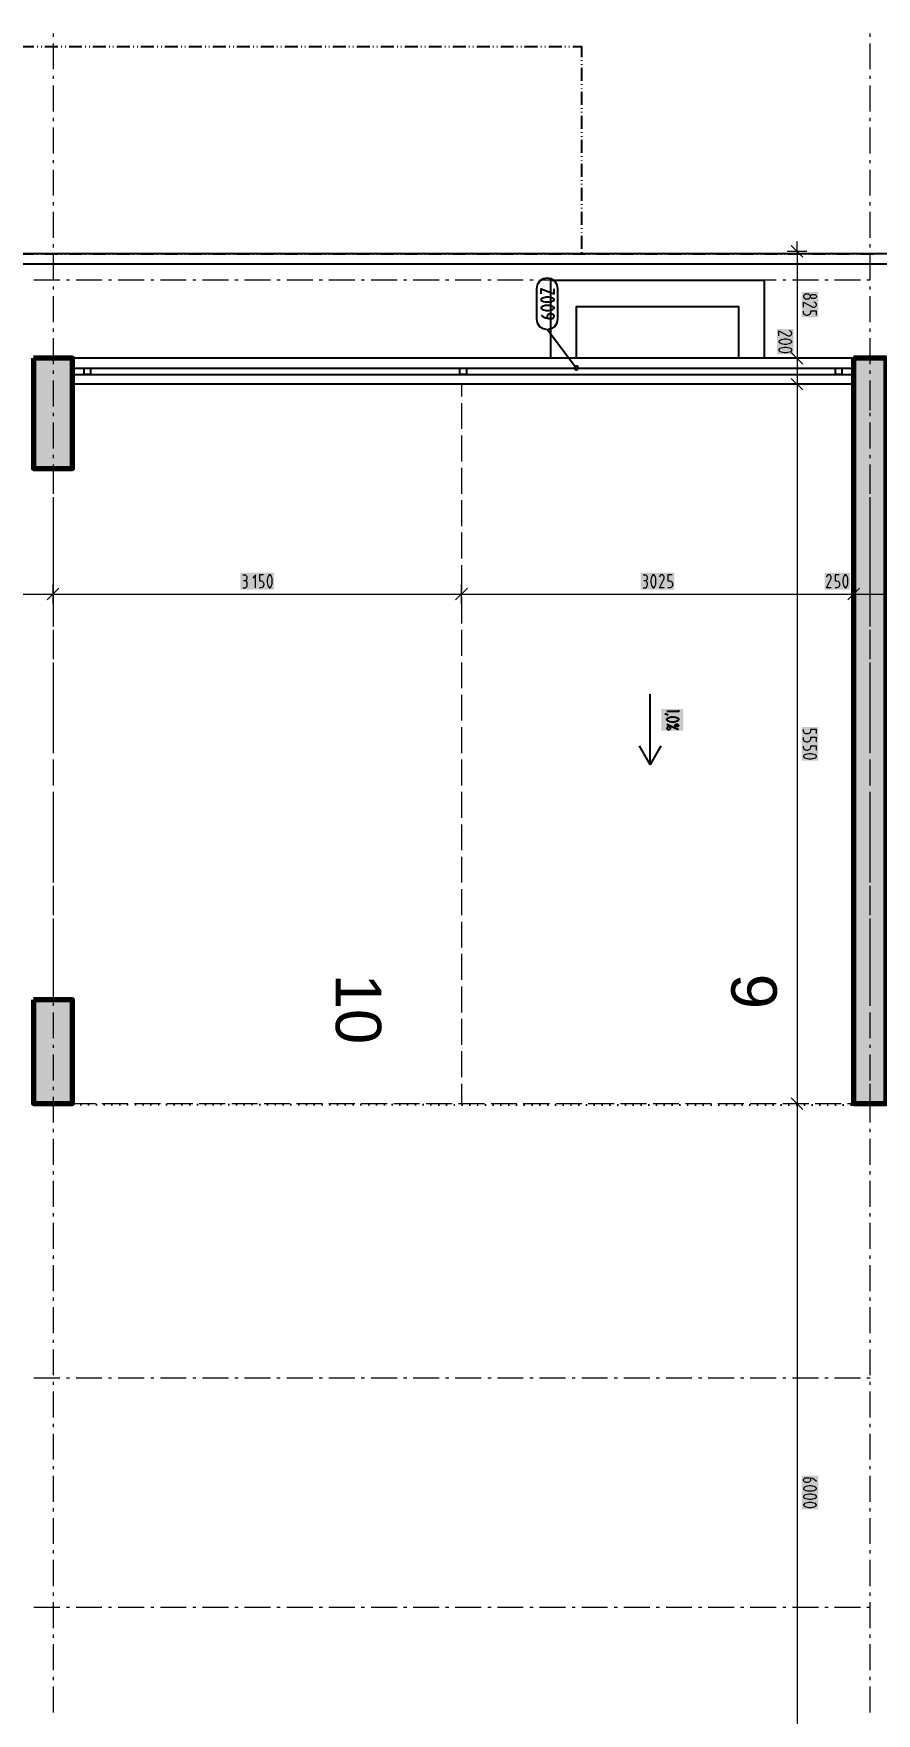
# Model space of a CAD drawing. Header units: millimetres. Extents: x 0 to 594, y 0 to 420.
# Drawn here: x 150 to 201.2, y 214.1 to 316.1 of the extents above; entities that cross this region are included whole.
import ezdxf

# ---------------------------------------------------------------- set-up
doc = ezdxf.new("R2010")
doc.units = ezdxf.units.MM
doc.header["$LTSCALE"] = 8
for name, color, linetype in [('PDF_2D-spady', 7, 'Continuous'), ('PDF_CTU', 7, 'Continuous'), ('PDF_Dokresleni nad rovinou rezu', 7, 'Continuous'), ('PDF_Dopravni znaceni', 7, 'Continuous'), ('PDF_Koty delkove', 7, 'Continuous'), ('PDF_Obecne 0.18', 7, 'Continuous'), ('PDF_Obecne 0.25', 7, 'Continuous'), ('PDF_Osy hlavni', 7, 'Continuous'), ('PDF_Popis Zamecnicke vyrobky', 7, 'Continuous'), ('PDF_Steny vnitrni', 7, 'Continuous'), ('PDF_Text', 7, 'Continuous'), ('PDF_Zamecnicke vyrobky', 7, 'Continuous')]:
    doc.layers.add(name, color=color, linetype=linetype)
doc.styles.add('PDF Arial', font='arial.ttf')

msp = doc.modelspace()

# ---------------------------------------------------------------- linework, layer by layer
at = {"layer": 'PDF_2D-spady', "lineweight": 25}
for points in [[(188.12, 272.88), (187.46, 271.75), (187.46, 276.01)], [(188.36, 274.84), (188.55, 274.76)], [(189.18, 275.04), (189.18, 274.96), (188.48, 274.96)], [(188.48, 274.19), (189.18, 273.88)], [(188.65, 273.9), (188.68, 273.92), (188.69, 273.94), (188.69, 273.97), (188.68, 273.99), (188.65, 274.02), (188.62, 274.03), (188.55, 274.03), (188.51, 274.02), (188.49, 273.99), (188.48, 273.97)], [(188.48, 273.97), (188.48, 273.94), (188.49, 273.92), (188.51, 273.9), (188.55, 273.88), (188.62, 273.88), (188.65, 273.9)], [(187.46, 271.75), (186.81, 272.88)]]:
    msp.add_lwpolyline(points, dxfattribs=at)
msp.add_lwpolyline([(189.04, 274.05), (189.01, 274.06), (188.98, 274.09), (188.97, 274.11), (188.97, 274.13), (188.98, 274.16), (189.01, 274.18), (189.04, 274.19), (189.11, 274.19), (189.15, 274.18), (189.17, 274.16), (189.18, 274.13), (189.18, 274.11), (189.17, 274.09), (189.15, 274.06), (189.11, 274.05)], close=True, dxfattribs=at)
msp.add_ellipse((188.83, 274.48), major_axis=(0.357, 0), ratio=0.464601, start_param=4.973979263133684, end_param=11.25716457031327, dxfattribs=at)
at = {"layer": 'PDF_2D-spady', "color": 7, "lineweight": 25, "true_color": 0xffffff, "transparency": 33554559}
msp.add_solid([(188.14, 275.11), (188.14, 273.81), (189.47, 275.11), (189.47, 273.81)], dxfattribs=at)
at = {"layer": 'PDF_CTU', "lineweight": 25}
for points in [[(396.91, 302.76), (99.43, 302.76)], [(396.91, 302.13), (99.43, 302.13)]]:
    msp.add_lwpolyline(points, dxfattribs=at)
at = {"layer": 'PDF_Dokresleni nad rovinou rezu', "lineweight": 25}
for points in [[(149.25, 315.36), (150.04, 315.36)], [(150.24, 315.36), (150.28, 315.36)], [(150.47, 315.36), (150.51, 315.36)], [(150.71, 315.36), (151.5, 315.36)], [(151.69, 315.36), (151.73, 315.36)], [(151.93, 315.36), (151.97, 315.36)], [(152.17, 315.36), (152.95, 315.36)], [(153.15, 315.36), (153.19, 315.36)], [(153.39, 315.36), (153.43, 315.36)], [(153.62, 315.36), (154.41, 315.36)], [(154.61, 315.36), (154.65, 315.36)], [(154.84, 315.36), (154.88, 315.36)], [(155.08, 315.36), (155.87, 315.36)], [(156.06, 315.36), (156.1, 315.36)], [(156.3, 315.36), (156.34, 315.36)], [(156.54, 315.36), (157.32, 315.36)], [(157.52, 315.36), (157.56, 315.36)], [(157.76, 315.36), (157.8, 315.36)], [(157.99, 315.36), (158.78, 315.36)], [(158.98, 315.36), (159.02, 315.36)], [(159.21, 315.36), (159.25, 315.36)], [(159.45, 315.36), (160.24, 315.36)], [(160.43, 315.36), (160.47, 315.36)], [(160.67, 315.36), (160.71, 315.36)], [(160.91, 315.36), (161.69, 315.36)], [(161.89, 315.36), (161.93, 315.36)], [(162.13, 315.36), (162.17, 315.36)], [(162.36, 315.36), (163.15, 315.36)], [(163.35, 315.36), (163.39, 315.36)], [(163.58, 315.36), (163.62, 315.36)], [(163.82, 315.36), (164.61, 315.36)], [(164.8, 315.36), (164.84, 315.36)], [(165.04, 315.36), (165.08, 315.36)], [(165.28, 315.36), (166.06, 315.36)], [(166.26, 315.36), (166.3, 315.36)], [(166.5, 315.36), (166.54, 315.36)], [(166.73, 315.36), (167.52, 315.36)], [(167.72, 315.36), (167.76, 315.36)], [(167.95, 315.36), (167.99, 315.36)], [(168.19, 315.36), (168.98, 315.36)], [(169.17, 315.36), (169.21, 315.36)], [(169.41, 315.36), (169.45, 315.36)], [(169.65, 315.36), (170.43, 315.36)], [(170.63, 315.36), (170.67, 315.36)], [(170.87, 315.36), (170.91, 315.36)], [(171.1, 315.36), (171.89, 315.36)], [(172.09, 315.36), (172.13, 315.36)], [(172.32, 315.36), (172.36, 315.36)], [(172.56, 315.36), (173.35, 315.36)], [(173.54, 315.36), (173.58, 315.36)], [(173.78, 315.36), (173.82, 315.36)], [(174.02, 315.36), (174.8, 315.36)], [(175, 315.36), (175.04, 315.36)], [(175.24, 315.36), (175.28, 315.36)], [(175.47, 315.36), (176.26, 315.36)], [(176.46, 315.36), (176.5, 315.36)], [(176.69, 315.36), (176.73, 315.36)], [(176.93, 315.36), (177.72, 315.36)], [(177.91, 315.36), (177.95, 315.36)], [(178.15, 315.36), (178.19, 315.36)], [(178.39, 315.36), (179.17, 315.36)], [(179.37, 315.36), (179.41, 315.36)], [(179.61, 315.36), (179.65, 315.36)], [(179.84, 315.36), (180.63, 315.36)], [(180.83, 315.36), (180.87, 315.36)], [(181.06, 315.36), (181.1, 315.36)], [(181.3, 315.36), (182.09, 315.36)], [(182.28, 315.36), (182.32, 315.36)], [(182.52, 315.36), (182.56, 315.36)], [(182.76, 315.36), (183.29, 315.36), (183.29, 314.72)], [(183.29, 314.53), (183.29, 314.49)], [(183.29, 314.29), (183.29, 314.25)], [(183.29, 314.06), (183.29, 313.27)], [(183.29, 313.07), (183.29, 313.03)], [(183.29, 312.83), (183.29, 312.8)], [(183.29, 312.6), (183.29, 311.81)], [(183.29, 311.61), (183.29, 311.57)], [(183.29, 311.38), (183.29, 311.34)], [(183.29, 311.14), (183.29, 310.35)], [(183.29, 310.16), (183.29, 310.12)], [(183.29, 309.92), (183.29, 309.88)], [(183.29, 309.69), (183.29, 308.9)], [(183.29, 308.7), (183.29, 308.66)], [(183.29, 308.46), (183.29, 308.43)], [(183.29, 308.23), (183.29, 307.44)], [(183.29, 307.24), (183.29, 307.2)], [(183.29, 307.01), (183.29, 306.97)], [(183.29, 306.77), (183.29, 305.98)], [(183.29, 305.79), (183.29, 305.75)], [(183.29, 305.55), (183.29, 305.51)], [(183.29, 305.32), (183.29, 304.53)], [(183.29, 304.33), (183.29, 304.29)], [(183.29, 304.09), (183.29, 304.06)], [(183.29, 303.86), (183.29, 303.07)], [(149.25, 302.76), (150.04, 302.76)], [(150.24, 302.76), (150.28, 302.76)], [(150.47, 302.76), (150.51, 302.76)], [(150.71, 302.76), (151.5, 302.76)], [(151.69, 302.76), (151.73, 302.76)], [(151.93, 302.76), (151.97, 302.76)], [(152.17, 302.76), (152.95, 302.76)], [(153.15, 302.76), (153.19, 302.76)], [(153.39, 302.76), (153.43, 302.76)], [(153.62, 302.76), (154.41, 302.76)], [(154.61, 302.76), (154.65, 302.76)], [(154.84, 302.76), (154.88, 302.76)], [(155.08, 302.76), (155.87, 302.76)], [(156.06, 302.76), (156.1, 302.76)], [(156.3, 302.76), (156.34, 302.76)], [(156.54, 302.76), (157.32, 302.76)], [(157.52, 302.76), (157.56, 302.76)], [(157.76, 302.76), (157.8, 302.76)], [(157.99, 302.76), (158.78, 302.76)], [(158.98, 302.76), (159.02, 302.76)], [(159.21, 302.76), (159.25, 302.76)], [(159.45, 302.76), (160.24, 302.76)], [(160.43, 302.76), (160.47, 302.76)], [(160.67, 302.76), (160.71, 302.76)], [(160.91, 302.76), (161.69, 302.76)], [(161.89, 302.76), (161.93, 302.76)], [(162.13, 302.76), (162.17, 302.76)], [(162.36, 302.76), (163.15, 302.76)], [(163.35, 302.76), (163.39, 302.76)], [(163.58, 302.76), (163.62, 302.76)], [(163.82, 302.76), (164.61, 302.76)], [(164.8, 302.76), (164.84, 302.76)], [(165.04, 302.76), (165.08, 302.76)], [(165.28, 302.76), (166.06, 302.76)], [(166.26, 302.76), (166.3, 302.76)], [(166.5, 302.76), (166.54, 302.76)], [(166.73, 302.76), (167.52, 302.76)], [(167.72, 302.76), (167.76, 302.76)], [(167.95, 302.76), (167.99, 302.76)], [(168.19, 302.76), (168.98, 302.76)], [(169.17, 302.76), (169.21, 302.76)], [(169.41, 302.76), (169.45, 302.76)], [(169.65, 302.76), (170.43, 302.76)], [(170.63, 302.76), (170.67, 302.76)], [(170.87, 302.76), (170.91, 302.76)], [(171.1, 302.76), (171.89, 302.76)], [(172.09, 302.76), (172.13, 302.76)], [(172.32, 302.76), (172.36, 302.76)], [(172.56, 302.76), (173.35, 302.76)], [(173.54, 302.76), (173.58, 302.76)], [(173.78, 302.76), (173.82, 302.76)], [(174.02, 302.76), (174.8, 302.76)], [(175, 302.76), (175.04, 302.76)], [(175.24, 302.76), (175.28, 302.76)], [(175.47, 302.76), (176.26, 302.76)], [(176.46, 302.76), (176.5, 302.76)], [(176.69, 302.76), (176.73, 302.76)], [(176.93, 302.76), (177.72, 302.76)], [(177.91, 302.76), (177.95, 302.76)], [(178.15, 302.76), (178.19, 302.76)], [(178.39, 302.76), (179.17, 302.76)], [(179.37, 302.76), (179.41, 302.76)], [(179.61, 302.76), (179.65, 302.76)], [(179.84, 302.76), (180.63, 302.76)], [(180.83, 302.76), (180.87, 302.76)], [(181.06, 302.76), (181.1, 302.76)], [(181.3, 302.76), (182.09, 302.76)], [(182.28, 302.76), (182.32, 302.76)], [(182.52, 302.76), (182.56, 302.76)], [(182.76, 302.76), (183.54, 302.76)], [(183.29, 302.87), (183.29, 302.83)], [(183.74, 302.76), (183.78, 302.76)], [(183.98, 302.76), (184.02, 302.76)], [(184.21, 302.76), (185, 302.76)], [(185.2, 302.76), (185.24, 302.76)], [(185.43, 302.76), (185.47, 302.76)], [(185.67, 302.76), (186.46, 302.76)], [(186.65, 302.76), (186.69, 302.76)], [(186.89, 302.76), (186.93, 302.76)], [(187.13, 302.76), (187.91, 302.76)], [(188.11, 302.76), (188.15, 302.76)], [(188.35, 302.76), (188.39, 302.76)], [(188.58, 302.76), (189.37, 302.76)], [(189.57, 302.76), (189.61, 302.76)], [(189.8, 302.76), (189.84, 302.76)], [(190.04, 302.76), (190.83, 302.76)], [(191.02, 302.76), (191.06, 302.76)], [(191.26, 302.76), (191.3, 302.76)], [(191.5, 302.76), (192.28, 302.76)], [(192.48, 302.76), (192.52, 302.76)], [(192.72, 302.76), (192.76, 302.76)], [(192.95, 302.76), (193.74, 302.76)], [(193.94, 302.76), (193.98, 302.76)], [(194.17, 302.76), (194.21, 302.76)], [(194.41, 302.76), (195.2, 302.76)], [(195.39, 302.76), (195.43, 302.76)], [(195.63, 302.76), (195.67, 302.76)], [(195.87, 302.76), (196.65, 302.76)], [(196.85, 302.76), (196.89, 302.76)], [(197.09, 302.76), (197.13, 302.76)], [(197.32, 302.76), (198.11, 302.76)], [(198.31, 302.76), (198.35, 302.76)], [(198.54, 302.76), (198.58, 302.76)], [(198.78, 302.76), (199.57, 302.76)], [(199.76, 302.76), (199.8, 302.76)], [(200, 302.76), (200.04, 302.76)], [(200.24, 302.76), (201.02, 302.76)]]:
    msp.add_lwpolyline(points, dxfattribs=at)
at = {"layer": 'PDF_Dokresleni nad rovinou rezu', "lineweight": 25, "transparency": 33554559}
for points in [[(183.29, 315.41), (183.34, 315.36), (183.24, 315.36), (183.29, 315.31)], [(183.24, 315.36), (183.29, 315.41), (183.29, 315.31), (183.34, 315.36)], [(183.29, 302.81), (183.34, 302.76), (183.24, 302.76), (183.29, 302.71)]]:
    msp.add_solid(points, dxfattribs=at)
at = {"layer": 'PDF_Dopravni znaceni', "lineweight": 18}
for points in [[(176, 294.85), (176, 294.09)], [(200.81, 294.46), (200.81, 294.09)], [(176, 293.7), (176, 292.13)], [(200.81, 293.7), (200.81, 293.27)], [(176, 291.73), (176, 290.16)], [(151.2, 289.73), (151.2, 288.19)], [(176, 289.76), (176, 288.19)], [(200.81, 289.35), (200.81, 288.19)], [(151.2, 287.8), (151.2, 286.22)], [(176, 287.8), (176, 286.22)], [(200.81, 287.8), (200.81, 286.22)], [(151.2, 285.83), (151.2, 284.25)], [(176, 285.83), (176, 284.25)], [(200.81, 285.83), (200.81, 284.25)], [(151.2, 283.86), (151.2, 282.28)], [(176, 283.86), (176, 282.28)], [(200.81, 283.86), (200.81, 282.28)], [(151.2, 281.89), (151.2, 280.32)], [(176, 281.89), (176, 280.32)], [(200.81, 281.89), (200.81, 280.32)], [(151.2, 279.92), (151.2, 278.35)], [(176, 279.92), (176, 278.35)], [(200.81, 279.92), (200.81, 278.35)], [(151.2, 277.95), (151.2, 276.38)], [(176, 277.95), (176, 276.38)], [(200.81, 277.95), (200.81, 276.38)], [(151.2, 275.98), (151.2, 274.41)], [(176, 275.98), (176, 274.41)], [(200.81, 275.98), (200.81, 274.41)], [(151.2, 274.02), (151.2, 272.44)], [(176, 274.02), (176, 272.44)], [(200.81, 274.02), (200.81, 272.44)], [(151.2, 272.05), (151.2, 270.47)], [(176, 272.05), (176, 270.47)], [(200.81, 272.05), (200.81, 270.47)], [(151.2, 270.08), (151.2, 268.5)], [(176, 270.08), (176, 268.5)], [(200.81, 270.08), (200.81, 268.5)], [(151.2, 268.11), (151.2, 266.54)], [(176, 268.11), (176, 266.54)], [(200.81, 268.11), (200.81, 266.54)], [(151.2, 266.14), (151.2, 264.57)], [(176, 266.14), (176, 264.57)], [(200.81, 266.14), (200.81, 264.57)], [(151.2, 264.17), (151.2, 262.6)], [(176, 264.17), (176, 262.6)], [(200.81, 264.17), (200.81, 262.6)], [(151.2, 262.2), (151.2, 260.63)], [(176, 262.2), (176, 260.63)], [(200.81, 262.2), (200.81, 260.63)], [(151.2, 260.24), (151.2, 258.66)], [(176, 260.24), (176, 258.66)], [(200.81, 260.24), (200.81, 258.66)], [(151.2, 258.27), (151.2, 257.45)], [(176, 258.27), (176, 256.69)], [(200.81, 258.27), (200.81, 257.24)], [(176, 256.3), (176, 254.72)], [(176, 254.33), (176, 252.76)], [(200.81, 253.32), (200.81, 252.76)], [(176, 252.36), (176, 251.15)], [(200.81, 252.36), (200.81, 251.15)], [(150.24, 251.15), (151.81, 251.15)], [(152.2, 251.15), (153.78, 251.15)], [(154.17, 251.15), (155.75, 251.15)], [(156.14, 251.15), (157.72, 251.15)], [(158.11, 251.15), (159.69, 251.15)], [(160.08, 251.15), (161.65, 251.15)], [(162.05, 251.15), (163.62, 251.15)], [(164.02, 251.15), (165.59, 251.15)], [(165.98, 251.15), (167.56, 251.15)], [(167.95, 251.15), (169.53, 251.15)], [(169.92, 251.15), (171.5, 251.15)], [(171.89, 251.15), (173.46, 251.15)], [(173.86, 251.15), (175.43, 251.15)], [(175.83, 251.15), (177.4, 251.15)], [(177.8, 251.15), (179.37, 251.15)], [(179.76, 251.15), (181.34, 251.15)], [(181.73, 251.15), (183.31, 251.15)], [(183.7, 251.15), (185.28, 251.15)], [(185.67, 251.15), (187.24, 251.15)], [(187.64, 251.15), (189.21, 251.15)], [(189.61, 251.15), (191.18, 251.15)], [(191.57, 251.15), (193.15, 251.15)], [(193.54, 251.15), (195.12, 251.15)], [(195.51, 251.15), (197.09, 251.15)], [(197.48, 251.15), (199.06, 251.15)], [(199.45, 251.15), (201.02, 251.15)]]:
    msp.add_lwpolyline(points, dxfattribs=at)
at = {"layer": 'PDF_Dopravni znaceni', "lineweight": 18, "transparency": 33554559}
for points in [[(176, 294.89), (176.04, 294.85), (175.97, 294.85), (176, 294.81)], [(200.81, 294.49), (200.84, 294.46), (200.77, 294.46), (200.81, 294.42)], [(200.81, 293.3), (200.84, 293.27), (200.77, 293.27), (200.81, 293.23)], [(151.2, 289.77), (151.24, 289.73), (151.17, 289.73), (151.2, 289.7)], [(200.81, 289.38), (200.84, 289.35), (200.77, 289.35), (200.81, 289.31)], [(151.2, 257.48), (151.24, 257.45), (151.17, 257.45), (151.2, 257.41)], [(200.81, 257.28), (200.84, 257.24), (200.77, 257.24), (200.81, 257.21)], [(200.81, 253.36), (200.84, 253.32), (200.77, 253.32), (200.81, 253.29)], [(176, 251.19), (176.04, 251.15), (175.97, 251.15), (176, 251.11)], [(200.81, 251.19), (200.84, 251.15), (200.77, 251.15), (200.81, 251.11)]]:
    msp.add_solid(points, dxfattribs=at)
at = {"layer": 'PDF_Koty delkove', "lineweight": 18}
for points in [[(196.03, 303.28), (196.74, 302.57)], [(196.38, 302.92), (196.38, 303.51)], [(195.79, 302.92), (196.38, 302.92), (196.97, 302.92)], [(196.38, 302.92), (196.38, 300.93), (196.38, 300.19), (196.38, 296.43), (196.38, 294.85), (196.38, 251.15), (196.38, 203.91), (196.38, 160.6), (196.38, 159.02), (196.38, 152.13)], [(197.2, 300.22), (197.21, 300.24), (197.25, 300.27), (197.3, 300.29), (197.35, 300.3), (197.41, 300.3)], [(197.41, 300.3), (197.46, 300.29), (197.51, 300.27), (197.55, 300.23), (197.56, 300.2), (197.56, 300.16), (197.55, 300.12), (197.51, 300.08), (197.46, 300.06), (197.41, 300.05), (197.35, 300.05), (197.3, 300.06), (197.25, 300.08), (197.21, 300.11), (197.2, 300.13)], [(196.77, 299.53), (196.77, 299.82), (197.3, 299.55), (197.35, 299.53), (197.43, 299.53), (197.48, 299.55), (197.52, 299.58), (197.55, 299.61), (197.56, 299.65), (197.56, 299.69), (197.55, 299.74), (197.52, 299.77), (197.48, 299.8), (197.41, 299.82)], [(197.56, 299.04), (197.56, 299.29), (197.2, 299.29), (197.2, 299.19), (197.17, 299.12), (197.13, 299.07), (197.06, 299.03), (197.01, 299.02), (196.96, 299.02), (196.91, 299.03), (196.85, 299.05), (196.81, 299.09), (196.79, 299.13), (196.77, 299.19), (196.77, 299.29)], [(195.28, 297.79), (195.28, 298.08), (195.8, 297.81), (195.86, 297.79), (195.94, 297.79), (195.99, 297.81), (196.03, 297.84), (196.05, 297.87), (196.07, 297.91), (196.07, 297.95)], [(196.07, 297.95), (196.05, 298), (196.03, 298.03), (195.99, 298.06), (195.91, 298.08)], [(195.59, 296.78), (195.75, 296.78), (195.83, 296.79), (195.92, 296.81), (196, 296.84), (196.05, 296.88), (196.07, 296.91), (196.07, 296.95), (196.05, 296.97), (196, 297.01), (195.92, 297.04), (195.83, 297.06), (195.75, 297.07), (195.59, 297.07), (195.52, 297.06), (195.42, 297.04), (195.34, 297.01), (195.29, 296.97), (195.28, 296.95), (195.28, 296.91), (195.29, 296.88), (195.34, 296.84), (195.42, 296.81)], [(195.42, 296.81), (195.52, 296.79), (195.59, 296.78)], [(195.79, 296.43), (196.38, 296.43), (196.97, 296.43)], [(196.03, 296.78), (196.74, 296.07)], [(196.03, 295.2), (196.74, 294.5)], [(195.79, 294.85), (196.38, 294.85), (196.97, 294.85)], [(151.2, 281.5), (151.2, 282.09), (151.2, 282.68)], [(162.72, 283.27), (162.85, 283.27), (162.89, 283.26), (162.93, 283.23), (162.95, 283.19), (162.97, 283.12), (162.97, 283.06), (162.95, 282.98), (162.91, 282.93), (162.85, 282.91), (162.76, 282.91)], [(162.72, 282.48), (162.87, 282.48), (162.92, 282.51), (162.96, 282.55), (162.98, 282.62), (162.99, 282.67), (162.99, 282.72), (162.98, 282.79), (162.96, 282.84), (162.92, 282.88), (162.85, 282.91)], [(163.5, 282.48), (163.5, 283.27), (163.33, 283.06)], [(163.98, 283.27), (163.73, 283.27), (163.73, 282.91), (163.83, 282.91), (163.91, 282.88), (163.95, 282.84), (163.99, 282.77), (164, 282.72), (164, 282.67), (163.99, 282.62), (163.97, 282.56), (163.94, 282.52), (163.9, 282.5), (163.83, 282.48), (163.73, 282.48)], [(176, 281.5), (176, 282.09), (176, 282.68)], [(187.03, 283.27), (187.16, 283.27), (187.2, 283.26), (187.24, 283.23), (187.26, 283.19), (187.28, 283.12), (187.28, 283.06), (187.26, 282.98), (187.22, 282.93), (187.16, 282.91), (187.07, 282.91)], [(187.03, 282.48), (187.18, 282.48), (187.23, 282.51), (187.27, 282.55), (187.29, 282.62), (187.31, 282.67), (187.31, 282.72), (187.29, 282.79), (187.27, 282.84), (187.23, 282.88), (187.16, 282.91)], [(187.78, 283.13), (187.75, 283.21), (187.7, 283.26), (187.68, 283.27), (187.64, 283.27), (187.62, 283.26), (187.58, 283.21), (187.55, 283.13), (187.53, 283.04), (187.51, 282.96), (187.51, 282.8), (187.53, 282.72), (187.55, 282.63), (187.58, 282.55), (187.62, 282.5), (187.64, 282.48), (187.68, 282.48), (187.7, 282.5), (187.75, 282.55), (187.78, 282.63), (187.8, 282.72), (187.81, 282.8)], [(187.81, 282.8), (187.81, 282.96), (187.8, 283.04), (187.78, 283.13)], [(188.31, 282.48), (188.02, 282.48), (188.29, 283.01), (188.31, 283.06), (188.31, 283.14), (188.29, 283.19), (188.26, 283.23), (188.23, 283.26), (188.19, 283.27), (188.15, 283.27), (188.1, 283.26), (188.07, 283.23), (188.04, 283.19), (188.02, 283.12)], [(188.8, 283.27), (188.54, 283.27), (188.54, 282.91), (188.65, 282.91), (188.72, 282.88), (188.76, 282.84), (188.81, 282.77), (188.82, 282.72), (188.82, 282.67), (188.81, 282.62), (188.79, 282.56), (188.75, 282.52), (188.71, 282.5), (188.65, 282.48), (188.54, 282.48)], [(198.44, 283.01), (198.46, 283.06), (198.46, 283.14), (198.44, 283.19), (198.41, 283.23), (198.38, 283.26), (198.34, 283.27), (198.29, 283.27), (198.25, 283.26), (198.22, 283.23), (198.19, 283.19), (198.17, 283.12)], [(198.46, 282.48), (198.17, 282.48), (198.44, 283.01)], [(198.94, 283.27), (198.69, 283.27), (198.69, 282.91), (198.8, 282.91), (198.87, 282.88), (198.91, 282.84), (198.95, 282.77), (198.97, 282.72), (198.97, 282.67), (198.95, 282.62), (198.93, 282.56), (198.9, 282.52), (198.86, 282.5), (198.8, 282.48), (198.69, 282.48)], [(199.82, 281.5), (199.82, 282.09), (199.82, 282.68)], [(97.78, 282.09), (98.92, 282.09), (100.69, 282.09), (110.96, 282.09), (112.15, 282.09), (112.66, 282.09), (122.66, 282.09), (151.2, 282.09), (176, 282.09), (199.82, 282.09), (201.79, 282.09), (225.61, 282.09), (250.41, 282.09), (275.22, 282.09)], [(150.85, 281.74), (151.56, 282.45)], [(175.65, 281.74), (176.36, 282.45)], [(199.47, 281.74), (200.18, 282.45)], [(197.56, 273.63), (197.56, 273.88), (197.2, 273.88), (197.2, 273.78), (197.17, 273.7), (197.13, 273.66), (197.06, 273.62), (197.01, 273.61), (196.96, 273.61), (196.91, 273.62), (196.85, 273.64), (196.81, 273.67), (196.79, 273.71), (196.77, 273.78), (196.77, 273.88)], [(197.56, 273.13), (197.56, 273.38), (197.2, 273.38), (197.2, 273.27), (197.17, 273.2), (197.13, 273.16), (197.06, 273.12), (197.01, 273.1), (196.96, 273.1), (196.91, 273.12), (196.85, 273.14), (196.81, 273.17), (196.79, 273.21), (196.77, 273.27), (196.77, 273.38)], [(197.56, 272.62), (197.56, 272.87), (197.2, 272.87), (197.2, 272.77), (197.17, 272.7), (197.13, 272.65), (197.06, 272.61), (197.01, 272.6), (196.96, 272.6), (196.91, 272.61), (196.85, 272.63), (196.81, 272.66), (196.79, 272.71), (196.77, 272.77), (196.77, 272.87)], [(197.56, 272.22), (197.56, 272.26), (197.55, 272.29), (197.5, 272.33), (197.42, 272.36), (197.33, 272.38), (197.25, 272.39), (197.09, 272.39), (197.01, 272.38), (196.92, 272.36), (196.84, 272.33), (196.79, 272.29), (196.77, 272.26), (196.77, 272.22), (196.79, 272.2), (196.84, 272.16), (196.92, 272.13), (197.01, 272.11), (197.09, 272.1)], [(197.09, 272.1), (197.25, 272.1), (197.33, 272.11), (197.42, 272.13), (197.5, 272.16), (197.55, 272.2), (197.56, 272.22)], [(195.79, 251.15), (196.38, 251.15), (196.97, 251.15)], [(196.03, 251.5), (196.74, 250.8)], [(197.2, 228.41), (197.2, 228.26), (197.18, 228.22), (197.16, 228.19), (197.13, 228.17), (197.09, 228.15), (197.04, 228.14), (196.93, 228.14), (196.88, 228.15), (196.84, 228.17), (196.81, 228.19), (196.79, 228.22), (196.77, 228.26), (196.77, 228.3), (196.79, 228.35), (196.81, 228.38), (196.84, 228.4), (196.88, 228.42), (196.93, 228.43), (197.12, 228.43), (197.3, 228.39), (197.43, 228.33), (197.56, 228.22)], [(197.42, 227.89), (197.33, 227.92), (197.25, 227.93), (197.09, 227.93), (197.01, 227.92), (196.92, 227.89), (196.84, 227.86), (196.79, 227.82), (196.77, 227.8), (196.77, 227.76), (196.79, 227.74), (196.84, 227.7), (196.92, 227.66), (197.01, 227.64), (197.09, 227.63)], [(197.09, 227.63), (197.25, 227.63), (197.33, 227.64), (197.42, 227.66), (197.5, 227.7), (197.55, 227.74), (197.56, 227.76), (197.56, 227.8), (197.55, 227.82), (197.5, 227.86), (197.42, 227.89)], [(197.09, 226.62), (197.25, 226.62), (197.33, 226.64), (197.42, 226.66), (197.5, 226.69), (197.55, 226.73), (197.56, 226.75), (197.56, 226.79), (197.55, 226.81), (197.5, 226.86), (197.42, 226.89), (197.33, 226.91), (197.25, 226.92), (197.09, 226.92), (197.01, 226.91), (196.92, 226.89), (196.84, 226.86), (196.79, 226.81), (196.77, 226.79), (196.77, 226.75), (196.79, 226.73), (196.84, 226.69), (196.92, 226.66), (197.01, 226.64), (197.09, 226.62)]]:
    msp.add_lwpolyline(points, dxfattribs=at)
for points in [[(196.96, 300.03), (197.01, 300.03), (197.08, 300.04), (197.14, 300.07), (197.18, 300.11), (197.2, 300.13), (197.2, 300.22), (197.18, 300.24), (197.14, 300.28), (197.08, 300.31), (197.01, 300.32), (196.96, 300.32), (196.89, 300.31), (196.83, 300.28), (196.79, 300.24), (196.77, 300.2), (196.77, 300.16), (196.79, 300.11), (196.83, 300.07), (196.89, 300.04)], [(195.59, 297.28), (195.75, 297.28), (195.83, 297.29), (195.92, 297.31), (196, 297.35), (196.05, 297.39), (196.07, 297.41), (196.07, 297.45), (196.05, 297.47), (196, 297.51), (195.92, 297.55), (195.83, 297.57), (195.75, 297.58), (195.59, 297.58), (195.52, 297.57), (195.42, 297.55), (195.34, 297.51), (195.29, 297.47), (195.28, 297.45), (195.28, 297.41), (195.29, 297.39), (195.34, 297.35), (195.42, 297.31), (195.52, 297.29)], [(164.51, 282.8), (164.51, 282.96), (164.5, 283.04), (164.47, 283.13), (164.44, 283.21), (164.4, 283.26), (164.38, 283.27), (164.34, 283.27), (164.32, 283.26), (164.28, 283.21), (164.24, 283.13), (164.22, 283.04), (164.21, 282.96), (164.21, 282.8), (164.22, 282.72), (164.24, 282.63), (164.28, 282.55), (164.32, 282.5), (164.34, 282.48), (164.38, 282.48), (164.4, 282.5), (164.44, 282.55), (164.47, 282.63), (164.5, 282.72)], [(199.47, 282.8), (199.47, 282.96), (199.46, 283.04), (199.44, 283.13), (199.41, 283.21), (199.36, 283.26), (199.34, 283.27), (199.3, 283.27), (199.28, 283.26), (199.24, 283.21), (199.21, 283.13), (199.19, 283.04), (199.17, 282.96), (199.17, 282.8), (199.19, 282.72), (199.21, 282.63), (199.24, 282.55), (199.28, 282.5), (199.3, 282.48), (199.34, 282.48), (199.36, 282.5), (199.41, 282.55), (199.44, 282.63), (199.46, 282.72)], [(197.09, 227.13), (197.25, 227.13), (197.33, 227.14), (197.42, 227.16), (197.5, 227.19), (197.55, 227.23), (197.56, 227.25), (197.56, 227.3), (197.55, 227.32), (197.5, 227.36), (197.42, 227.39), (197.33, 227.41), (197.25, 227.42), (197.09, 227.42), (197.01, 227.41), (196.92, 227.39), (196.84, 227.36), (196.79, 227.32), (196.77, 227.3), (196.77, 227.25), (196.79, 227.23), (196.84, 227.19), (196.92, 227.16), (197.01, 227.14)]]:
    msp.add_lwpolyline(points, close=True, dxfattribs=at)
at = {"layer": 'PDF_Koty delkove', "color": 7, "lineweight": 18, "true_color": 0xffffff, "transparency": 33554559}
for points in [[(196.66, 300.44), (196.66, 298.9), (197.68, 300.44), (197.68, 298.9)], [(195.16, 298.2), (195.16, 296.66), (196.18, 298.2), (196.18, 296.66)], [(162.58, 282.37), (164.62, 282.37), (162.58, 283.39), (164.62, 283.39)], [(186.89, 282.37), (188.93, 282.37), (186.89, 283.39), (188.93, 283.39)], [(198.05, 282.37), (199.59, 282.37), (198.05, 283.39), (199.59, 283.39)], [(196.66, 274.02), (196.66, 271.98), (197.68, 274.02), (197.68, 271.98)], [(196.66, 228.55), (196.66, 226.51), (197.68, 228.55), (197.68, 226.51)]]:
    msp.add_solid(points, dxfattribs=at)
at = {"layer": 'PDF_Obecne 0.18', "lineweight": 25}
for points in [[(150.02, 251.1), (150.1, 251.1)], [(150.49, 251.09), (150.57, 251.09)], [(150.96, 251.09), (151.04, 251.09)], [(151.43, 251.09), (151.51, 251.09)], [(151.91, 251.09), (151.99, 251.09)], [(152.38, 251.09), (152.46, 251.09)], [(152.85, 251.09), (152.93, 251.09)], [(153.32, 251.09), (153.4, 251.09)], [(153.8, 251.09), (153.88, 251.09)], [(154.27, 251.09), (154.35, 251.09)], [(154.74, 251.09), (154.82, 251.09)], [(155.21, 251.09), (155.29, 251.09)], [(155.69, 251.09), (155.76, 251.09)], [(156.16, 251.09), (156.24, 251.09)], [(156.63, 251.09), (156.71, 251.09)], [(157.1, 251.09), (157.18, 251.09)], [(157.58, 251.09), (157.65, 251.09)], [(158.05, 251.09), (158.13, 251.09)], [(158.52, 251.09), (158.6, 251.09)], [(158.99, 251.09), (159.07, 251.09)], [(159.47, 251.09), (159.54, 251.09)], [(159.94, 251.09), (160.02, 251.09)], [(160.41, 251.09), (160.49, 251.09)], [(160.88, 251.09), (160.96, 251.09)], [(161.36, 251.09), (161.43, 251.09)], [(161.83, 251.09), (161.91, 251.09)], [(162.3, 251.09), (162.38, 251.09)], [(162.77, 251.09), (162.85, 251.09)], [(163.25, 251.09), (163.32, 251.09)], [(163.72, 251.09), (163.8, 251.09)], [(164.19, 251.09), (164.27, 251.09)], [(164.66, 251.09), (164.74, 251.09)], [(165.13, 251.09), (165.21, 251.09)], [(165.61, 251.09), (165.69, 251.09)], [(166.08, 251.09), (166.16, 251.09)], [(166.55, 251.09), (166.63, 251.09)], [(167.02, 251.09), (167.1, 251.09)], [(167.5, 251.09), (167.58, 251.09)], [(167.97, 251.09), (168.05, 251.09)], [(168.44, 251.09), (168.52, 251.09)], [(168.91, 251.09), (168.99, 251.09)], [(169.39, 251.09), (169.47, 251.09)], [(169.86, 251.09), (169.94, 251.09)], [(170.33, 251.09), (170.41, 251.09)], [(170.8, 251.09), (170.88, 251.09)], [(171.28, 251.09), (171.36, 251.09)], [(171.75, 251.09), (171.83, 251.09)], [(172.22, 251.09), (172.3, 251.09)], [(172.69, 251.09), (172.77, 251.09)], [(173.17, 251.09), (173.25, 251.09)], [(173.64, 251.09), (173.72, 251.09)], [(174.11, 251.09), (174.19, 251.09)], [(174.58, 251.08), (174.66, 251.08)], [(175.06, 251.08), (175.13, 251.08)], [(175.53, 251.08), (175.61, 251.08)], [(176, 251.08), (176.08, 251.08)], [(176.47, 251.08), (176.55, 251.08)], [(176.95, 251.08), (177.02, 251.08)], [(177.42, 251.08), (177.5, 251.08)], [(177.89, 251.08), (177.97, 251.08)], [(178.36, 251.08), (178.44, 251.08)], [(178.84, 251.08), (178.91, 251.08)], [(179.31, 251.08), (179.39, 251.08)], [(179.78, 251.08), (179.86, 251.08)], [(180.25, 251.08), (180.33, 251.08)], [(180.73, 251.08), (180.8, 251.08)], [(181.2, 251.08), (181.28, 251.08)], [(181.67, 251.08), (181.75, 251.08)], [(182.14, 251.08), (182.22, 251.08)], [(182.62, 251.08), (182.69, 251.08)], [(183.09, 251.08), (183.17, 251.08)], [(183.56, 251.08), (183.64, 251.08)], [(184.03, 251.08), (184.11, 251.08)], [(184.51, 251.08), (184.58, 251.08)], [(184.98, 251.08), (185.06, 251.08)], [(185.45, 251.08), (185.53, 251.08)], [(185.92, 251.08), (186, 251.08)], [(186.39, 251.08), (186.47, 251.08)], [(186.87, 251.08), (186.95, 251.08)], [(187.34, 251.08), (187.42, 251.08)], [(187.81, 251.08), (187.89, 251.08)], [(188.28, 251.08), (188.36, 251.08)], [(188.76, 251.08), (188.84, 251.08)], [(189.23, 251.08), (189.31, 251.08)], [(189.7, 251.08), (189.78, 251.08)], [(190.17, 251.08), (190.25, 251.08)], [(190.65, 251.08), (190.73, 251.08)], [(191.12, 251.08), (191.2, 251.08)], [(191.59, 251.08), (191.67, 251.08)], [(192.06, 251.08), (192.14, 251.08)], [(192.54, 251.08), (192.62, 251.08)], [(193.01, 251.08), (193.09, 251.08)], [(193.48, 251.08), (193.56, 251.08)], [(193.95, 251.08), (194.03, 251.08)], [(194.43, 251.08), (194.51, 251.08)], [(194.9, 251.08), (194.98, 251.08)], [(195.37, 251.08), (195.45, 251.08)], [(195.84, 251.08), (195.92, 251.08)], [(196.32, 251.08), (196.39, 251.08)], [(196.79, 251.08), (196.87, 251.08)], [(197.26, 251.08), (197.34, 251.08)], [(197.73, 251.08), (197.81, 251.08)], [(198.21, 251.07), (198.28, 251.07)], [(198.68, 251.07), (198.76, 251.07)], [(199.15, 251.07), (199.23, 251.07)], [(199.62, 251.07), (199.7, 251.07)], [(200.1, 251.07), (200.17, 251.07)], [(200.57, 251.07), (200.65, 251.07)], [(201.04, 251.07), (201.12, 251.07)]]:
    msp.add_lwpolyline(points, dxfattribs=at)
at = {"layer": 'PDF_Obecne 0.25', "lineweight": 25}
for points in [[(194.41, 296.43), (194.41, 301.15), (181.42, 301.15), (181.42, 296.43)], [(182.99, 296.43), (182.99, 299.57), (192.83, 299.57), (192.83, 296.43)], [(199.82, 296.43), (152.38, 296.43)], [(199.82, 294.85), (152.38, 294.85)]]:
    msp.add_lwpolyline(points, dxfattribs=at)
at = {"layer": 'PDF_Osy hlavni', "lineweight": 18}
for points in [[(151.2, 316.14), (151.2, 315.94)], [(151.2, 315.55), (151.2, 313.98)], [(200.81, 316.14), (200.81, 315.94)], [(200.81, 315.55), (200.81, 313.98)], [(151.2, 313.58), (151.2, 313.39)], [(200.81, 313.58), (200.81, 313.39)], [(151.2, 312.99), (151.2, 311.42)], [(200.81, 312.99), (200.81, 311.42)], [(151.2, 311.02), (151.2, 310.83)], [(151.2, 310.43), (151.2, 308.86)], [(200.81, 311.02), (200.81, 310.83)], [(200.81, 310.43), (200.81, 308.86)], [(151.2, 308.46), (151.2, 308.27)], [(200.81, 308.46), (200.81, 308.27)], [(151.2, 307.87), (151.2, 306.3)], [(200.81, 307.87), (200.81, 306.3)], [(151.2, 305.91), (151.2, 305.71)], [(151.2, 305.32), (151.2, 303.74)], [(200.81, 305.91), (200.81, 305.71)], [(200.81, 305.32), (200.81, 303.74)], [(151.2, 303.35), (151.2, 303.15)], [(200.81, 303.35), (200.81, 303.15)], [(151.2, 302.76), (151.2, 301.18)], [(200.81, 302.76), (200.81, 301.18)], [(150.04, 301.19), (151.61, 301.19)], [(152.01, 301.19), (152.2, 301.19)], [(152.6, 301.19), (154.17, 301.19)], [(154.57, 301.19), (154.76, 301.19)], [(155.16, 301.19), (156.73, 301.19)], [(157.13, 301.19), (157.32, 301.19)], [(157.72, 301.19), (159.29, 301.19)], [(159.69, 301.19), (159.88, 301.19)], [(160.28, 301.19), (161.85, 301.19)], [(162.24, 301.19), (162.44, 301.19)], [(162.83, 301.19), (164.41, 301.19)], [(164.8, 301.19), (165, 301.19)], [(165.39, 301.19), (166.97, 301.19)], [(167.36, 301.19), (167.56, 301.19)], [(167.95, 301.19), (169.53, 301.19)], [(169.92, 301.19), (170.12, 301.19)], [(170.51, 301.19), (172.09, 301.19)], [(172.48, 301.19), (172.68, 301.19)], [(173.07, 301.19), (174.65, 301.19)], [(175.04, 301.19), (175.24, 301.19)], [(175.63, 301.19), (177.2, 301.19)], [(177.6, 301.19), (177.8, 301.19)], [(178.19, 301.19), (179.76, 301.19)], [(180.16, 301.19), (180.35, 301.19)], [(180.75, 301.19), (182.32, 301.19)], [(182.72, 301.19), (182.91, 301.19)], [(183.31, 301.19), (184.88, 301.19)], [(185.28, 301.19), (185.47, 301.19)], [(185.87, 301.19), (187.44, 301.19)], [(187.83, 301.19), (188.03, 301.19)], [(188.43, 301.19), (190, 301.19)], [(190.39, 301.19), (190.59, 301.19)], [(190.98, 301.19), (192.56, 301.19)], [(192.95, 301.19), (193.15, 301.19)], [(193.54, 301.19), (195.12, 301.19)], [(195.51, 301.19), (195.71, 301.19)], [(196.1, 301.19), (197.68, 301.19)], [(198.07, 301.19), (198.27, 301.19)], [(198.66, 301.19), (200.24, 301.19)], [(200.63, 301.19), (200.83, 301.19)], [(151.2, 300.79), (151.2, 300.59)], [(151.2, 300.2), (151.2, 298.62)], [(200.81, 300.79), (200.81, 300.59)], [(200.81, 300.2), (200.81, 298.62)], [(151.2, 298.23), (151.2, 298.03)], [(200.81, 298.23), (200.81, 298.03)], [(151.2, 297.64), (151.2, 296.06)], [(200.81, 297.64), (200.81, 296.06)], [(151.2, 295.67), (151.2, 295.47)], [(151.2, 295.08), (151.2, 293.5)], [(200.81, 295.67), (200.81, 295.47)], [(200.81, 295.08), (200.81, 293.5)], [(151.2, 293.11), (151.2, 292.91)], [(200.81, 293.11), (200.81, 292.91)], [(151.2, 292.52), (151.2, 290.94)], [(200.81, 292.52), (200.81, 290.94)], [(151.2, 290.55), (151.2, 290.35)], [(151.2, 289.96), (151.2, 288.39)], [(200.81, 290.55), (200.81, 290.35)], [(200.81, 289.96), (200.81, 288.39)], [(151.2, 287.99), (151.2, 287.8)], [(200.81, 287.99), (200.81, 287.8)], [(151.2, 287.4), (151.2, 285.83)], [(200.81, 287.4), (200.81, 285.83)], [(151.2, 285.43), (151.2, 285.24)], [(151.2, 284.84), (151.2, 283.27)], [(200.81, 285.43), (200.81, 285.24)], [(200.81, 284.84), (200.81, 283.27)], [(151.2, 282.87), (151.2, 282.68)], [(200.81, 282.87), (200.81, 282.68)], [(151.2, 282.28), (151.2, 280.71)], [(200.81, 282.28), (200.81, 280.71)], [(151.2, 280.32), (151.2, 280.12)], [(151.2, 279.72), (151.2, 278.15)], [(200.81, 280.32), (200.81, 280.12)], [(200.81, 279.72), (200.81, 278.15)], [(151.2, 277.76), (151.2, 277.56)], [(200.81, 277.76), (200.81, 277.56)], [(151.2, 277.17), (151.2, 275.59)], [(200.81, 277.17), (200.81, 275.59)], [(151.2, 275.2), (151.2, 275)], [(151.2, 274.61), (151.2, 273.03)], [(200.81, 275.2), (200.81, 275)], [(200.81, 274.61), (200.81, 273.03)], [(151.2, 272.64), (151.2, 272.44)], [(200.81, 272.64), (200.81, 272.44)], [(151.2, 272.05), (151.2, 270.47)], [(200.81, 272.05), (200.81, 270.47)], [(151.2, 270.08), (151.2, 269.88)], [(151.2, 269.49), (151.2, 267.91)], [(200.81, 270.08), (200.81, 269.88)], [(200.81, 269.49), (200.81, 267.91)], [(151.2, 267.52), (151.2, 267.32)], [(200.81, 267.52), (200.81, 267.32)], [(151.2, 266.93), (151.2, 265.35)], [(200.81, 266.93), (200.81, 265.35)], [(151.2, 264.96), (151.2, 264.76)], [(151.2, 264.37), (151.2, 262.8)], [(200.81, 264.96), (200.81, 264.76)], [(200.81, 264.37), (200.81, 262.8)], [(151.2, 262.4), (151.2, 262.2)], [(200.81, 262.4), (200.81, 262.2)], [(151.2, 261.81), (151.2, 260.24)], [(200.81, 261.81), (200.81, 260.24)], [(151.2, 259.84), (151.2, 259.65)], [(151.2, 259.25), (151.2, 257.68)], [(200.81, 259.84), (200.81, 259.65)], [(200.81, 259.25), (200.81, 257.68)], [(151.2, 257.28), (151.2, 257.09)], [(200.81, 257.28), (200.81, 257.09)], [(151.2, 256.69), (151.2, 255.12)], [(200.81, 256.69), (200.81, 255.12)], [(151.2, 254.72), (151.2, 254.53)], [(151.2, 254.13), (151.2, 252.56)], [(200.81, 254.72), (200.81, 254.53)], [(200.81, 254.13), (200.81, 252.56)], [(151.2, 252.17), (151.2, 251.97)], [(200.81, 252.17), (200.81, 251.97)], [(151.2, 251.57), (151.2, 250)], [(200.81, 251.57), (200.81, 250)], [(151.2, 249.61), (151.2, 249.41)], [(151.2, 249.02), (151.2, 247.44)], [(200.81, 249.61), (200.81, 249.41)], [(200.81, 249.02), (200.81, 247.44)], [(151.2, 247.05), (151.2, 246.85)], [(200.81, 247.05), (200.81, 246.85)], [(151.2, 246.46), (151.2, 244.88)], [(200.81, 246.46), (200.81, 244.88)], [(151.2, 244.49), (151.2, 244.29)], [(151.2, 243.9), (151.2, 242.32)], [(200.81, 244.49), (200.81, 244.29)], [(200.81, 243.9), (200.81, 242.32)], [(151.2, 241.93), (151.2, 241.73)], [(200.81, 241.93), (200.81, 241.73)], [(151.2, 241.34), (151.2, 239.76)], [(200.81, 241.34), (200.81, 239.76)], [(151.2, 239.37), (151.2, 239.17)], [(151.2, 238.78), (151.2, 237.2)], [(200.81, 239.37), (200.81, 239.17)], [(200.81, 238.78), (200.81, 237.2)], [(151.2, 236.81), (151.2, 236.61)], [(200.81, 236.81), (200.81, 236.61)], [(151.2, 236.22), (151.2, 234.65)], [(200.81, 236.22), (200.81, 234.65)], [(150.04, 234.5), (151.61, 234.5)], [(151.2, 234.25), (151.2, 234.06)], [(151.2, 233.66), (151.2, 232.09)], [(152.01, 234.5), (152.2, 234.5)], [(152.6, 234.5), (154.17, 234.5)], [(154.57, 234.5), (154.76, 234.5)], [(155.16, 234.5), (156.73, 234.5)], [(157.13, 234.5), (157.32, 234.5)], [(157.72, 234.5), (159.29, 234.5)], [(159.69, 234.5), (159.88, 234.5)], [(160.28, 234.5), (161.85, 234.5)], [(162.24, 234.5), (162.44, 234.5)], [(162.83, 234.5), (164.41, 234.5)], [(164.8, 234.5), (165, 234.5)], [(165.39, 234.5), (166.97, 234.5)], [(167.36, 234.5), (167.56, 234.5)], [(167.95, 234.5), (169.53, 234.5)], [(169.92, 234.5), (170.12, 234.5)], [(170.51, 234.5), (172.09, 234.5)], [(172.48, 234.5), (172.68, 234.5)], [(173.07, 234.5), (174.65, 234.5)], [(175.04, 234.5), (175.24, 234.5)], [(175.63, 234.5), (177.2, 234.5)], [(177.6, 234.5), (177.8, 234.5)], [(178.19, 234.5), (179.76, 234.5)], [(180.16, 234.5), (180.35, 234.5)], [(180.75, 234.5), (182.32, 234.5)], [(182.72, 234.5), (182.91, 234.5)], [(183.31, 234.5), (184.88, 234.5)], [(185.28, 234.5), (185.47, 234.5)], [(185.87, 234.5), (187.44, 234.5)], [(187.83, 234.5), (188.03, 234.5)], [(188.43, 234.5), (190, 234.5)], [(190.39, 234.5), (190.59, 234.5)], [(190.98, 234.5), (192.56, 234.5)], [(192.95, 234.5), (193.15, 234.5)], [(193.54, 234.5), (195.12, 234.5)], [(195.51, 234.5), (195.71, 234.5)], [(196.1, 234.5), (197.68, 234.5)], [(198.07, 234.5), (198.27, 234.5)], [(198.66, 234.5), (200.24, 234.5)], [(200.63, 234.5), (200.83, 234.5)], [(200.81, 234.25), (200.81, 234.06)], [(200.81, 233.66), (200.81, 232.09)], [(151.2, 231.69), (151.2, 231.5)], [(200.81, 231.69), (200.81, 231.5)], [(151.2, 231.1), (151.2, 229.53)], [(200.81, 231.1), (200.81, 229.53)], [(151.2, 229.13), (151.2, 228.94)], [(200.81, 229.13), (200.81, 228.94)], [(151.2, 228.54), (151.2, 226.97)], [(200.81, 228.54), (200.81, 226.97)], [(151.2, 226.57), (151.2, 226.38)], [(200.81, 226.57), (200.81, 226.38)], [(151.2, 225.98), (151.2, 224.41)], [(200.81, 225.98), (200.81, 224.41)], [(151.2, 224.02), (151.2, 223.82)], [(200.81, 224.02), (200.81, 223.82)], [(151.2, 223.43), (151.2, 221.85)], [(200.81, 223.43), (200.81, 221.85)], [(151.2, 221.46), (151.2, 221.26)], [(200.81, 221.46), (200.81, 221.26)], [(150.04, 220.56), (151.61, 220.56)], [(151.2, 220.87), (151.2, 219.29)], [(152.01, 220.56), (152.2, 220.56)], [(152.6, 220.56), (154.17, 220.56)], [(154.57, 220.56), (154.76, 220.56)], [(155.16, 220.56), (156.73, 220.56)], [(157.13, 220.56), (157.32, 220.56)], [(157.72, 220.56), (159.29, 220.56)], [(159.69, 220.56), (159.88, 220.56)], [(160.28, 220.56), (161.85, 220.56)], [(162.24, 220.56), (162.44, 220.56)], [(162.83, 220.56), (164.41, 220.56)], [(164.8, 220.56), (165, 220.56)], [(165.39, 220.56), (166.97, 220.56)], [(167.36, 220.56), (167.56, 220.56)], [(167.95, 220.56), (169.53, 220.56)], [(169.92, 220.56), (170.12, 220.56)], [(170.51, 220.56), (172.09, 220.56)], [(172.48, 220.56), (172.68, 220.56)], [(173.07, 220.56), (174.65, 220.56)], [(175.04, 220.56), (175.24, 220.56)], [(175.63, 220.56), (177.2, 220.56)], [(177.6, 220.56), (177.8, 220.56)], [(178.19, 220.56), (179.76, 220.56)], [(180.16, 220.56), (180.35, 220.56)], [(180.75, 220.56), (182.32, 220.56)], [(182.72, 220.56), (182.91, 220.56)], [(183.31, 220.56), (184.88, 220.56)], [(185.28, 220.56), (185.47, 220.56)], [(185.87, 220.56), (187.44, 220.56)], [(187.83, 220.56), (188.03, 220.56)], [(188.43, 220.56), (190, 220.56)], [(190.39, 220.56), (190.59, 220.56)], [(190.98, 220.56), (192.56, 220.56)], [(192.95, 220.56), (193.15, 220.56)], [(193.54, 220.56), (195.12, 220.56)], [(195.51, 220.56), (195.71, 220.56)], [(196.1, 220.56), (197.68, 220.56)], [(198.07, 220.56), (198.27, 220.56)], [(198.66, 220.56), (200.24, 220.56)], [(200.63, 220.56), (200.83, 220.56)], [(200.81, 220.87), (200.81, 219.29)], [(151.2, 218.9), (151.2, 218.7)], [(200.81, 218.9), (200.81, 218.7)], [(151.2, 218.31), (151.2, 216.73)], [(200.81, 218.31), (200.81, 216.73)], [(151.2, 216.34), (151.2, 216.14)], [(200.81, 216.34), (200.81, 216.14)], [(151.2, 215.75), (151.2, 214.17)], [(200.81, 215.75), (200.81, 214.17)]]:
    msp.add_lwpolyline(points, dxfattribs=at)
at = {"layer": 'PDF_Popis Zamecnicke vyrobky', "lineweight": 25}
for points in [[(180.55, 298.83), (180.6, 298.58), (180.74, 298.36), (180.96, 298.22), (181.21, 298.17), (181.46, 298.22), (181.67, 298.36), (181.81, 298.58), (181.86, 298.83), (181.86, 300.63), (181.81, 300.89), (181.67, 301.1), (181.46, 301.24), (181.21, 301.29), (180.96, 301.24), (180.74, 301.1), (180.6, 300.89), (180.55, 300.63)], [(181.15, 299.33), (181.31, 299.33), (181.39, 299.34), (181.48, 299.36), (181.56, 299.4), (181.61, 299.44), (181.63, 299.46), (181.63, 299.5), (181.61, 299.52), (181.56, 299.56), (181.48, 299.59), (181.39, 299.62), (181.31, 299.63), (181.15, 299.63), (181.08, 299.62), (180.98, 299.59), (180.91, 299.56), (180.85, 299.52), (180.84, 299.5), (180.84, 299.46), (180.85, 299.44), (180.91, 299.4), (180.98, 299.36), (181.08, 299.34)], [(183.05, 295.74), (183.06, 295.75), (183.07, 295.77), (183.08, 295.78), (183.09, 295.8), (183.09, 295.82), (183.09, 295.84), (183.09, 295.86), (183.09, 295.88), (183.08, 295.9), (183.07, 295.91), (183.05, 295.92), (183.04, 295.94), (183.02, 295.94), (183, 295.95), (182.98, 295.95), (182.96, 295.95), (182.94, 295.95), (182.93, 295.94), (182.91, 295.93), (182.89, 295.92), (182.88, 295.9), (182.87, 295.89), (182.86, 295.87), (182.86, 295.85), (182.86, 295.83), (182.86, 295.81), (182.87, 295.79), (182.87, 295.78), (182.88, 295.76), (182.9, 295.75), (182.91, 295.74), (182.93, 295.73), (182.95, 295.72), (182.97, 295.72), (182.99, 295.72), (183, 295.72), (183.02, 295.73), (183.04, 295.74)]]:
    msp.add_lwpolyline(points, close=True, dxfattribs=at)
for points in [[(180.84, 300.34), (180.84, 300.63), (181.63, 300.34), (181.63, 300.63)], [(181.15, 299.84), (181.31, 299.84), (181.39, 299.85), (181.48, 299.87), (181.56, 299.9), (181.61, 299.94), (181.63, 299.96), (181.63, 300), (181.61, 300.03), (181.56, 300.07), (181.48, 300.1), (181.39, 300.12), (181.31, 300.13), (181.15, 300.13), (181.08, 300.12), (180.98, 300.1), (180.91, 300.07), (180.85, 300.03), (180.84, 300)], [(180.84, 300), (180.84, 299.96), (180.85, 299.94), (180.91, 299.9), (180.98, 299.87), (181.08, 299.85), (181.15, 299.84)], [(180.84, 299.04), (180.97, 298.93), (181.1, 298.87), (181.29, 298.83), (181.47, 298.83), (181.52, 298.84), (181.56, 298.86), (181.59, 298.88), (181.61, 298.91), (181.63, 298.95), (181.63, 299), (181.61, 299.04), (181.59, 299.07), (181.56, 299.09), (181.52, 299.11), (181.47, 299.12), (181.36, 299.12), (181.31, 299.11), (181.26, 299.09), (181.22, 299.04), (181.21, 299)], [(181.21, 299), (181.21, 298.85)], [(181.21, 298.18), (182.98, 295.83)], [(182.91, 295.93), (182.91, 295.93)], [(183.07, 295.91), (183.07, 295.91)], [(182.88, 295.76), (182.88, 295.76)], [(183.05, 295.74), (183.05, 295.74)]]:
    msp.add_lwpolyline(points, dxfattribs=at)
at = {"layer": 'PDF_Popis Zamecnicke vyrobky', "lineweight": 25, "transparency": 33554559}
for points in [[(182.96, 295.95), (182.87, 295.88), (182.86, 295.82)], [(182.96, 295.95), (182.86, 295.82), (183.02, 295.94)], [(183.02, 295.94), (182.86, 295.82), (182.88, 295.76)], [(182.87, 295.88), (182.96, 295.95), (182.91, 295.93)], [(183.02, 295.94), (182.88, 295.76), (183.07, 295.91)], [(183.07, 295.91), (182.88, 295.76), (182.93, 295.73)], [(183.07, 295.91), (182.93, 295.73), (183.09, 295.85)], [(183.09, 295.85), (182.93, 295.73), (182.99, 295.72)], [(183.09, 295.85), (182.99, 295.72), (183.08, 295.79)], [(183.08, 295.79), (182.99, 295.72), (183.05, 295.74)]]:
    msp.add_solid(points, dxfattribs=at)
at = {"layer": 'PDF_Steny vnitrni', "lineweight": 70}
for points in [[(150.02, 296.43), (150.02, 289.73), (152.38, 289.73), (152.38, 296.43)], [(199.82, 296.43), (199.82, 251.15), (201.79, 251.15), (201.79, 296.43)], [(150.02, 257.45), (150.02, 251.15), (152.38, 251.15), (152.38, 257.45)]]:
    msp.add_lwpolyline(points, close=True, dxfattribs=at)
at = {"layer": 'PDF_Steny vnitrni', "color": 9, "lineweight": 9, "true_color": 0xc0c0c0, "transparency": 33554559}
for points in [[(150.02, 296.43), (150.02, 289.73), (152.38, 296.43), (152.38, 289.73)], [(199.82, 296.43), (199.82, 251.15), (201.79, 296.43), (201.79, 251.15)], [(150.02, 257.45), (150.02, 251.15), (152.38, 257.45), (152.38, 251.15)]]:
    msp.add_solid(points, dxfattribs=at)
at = {"layer": 'PDF_Zamecnicke vyrobky', "lineweight": 25}
for points in [[(152.38, 295.83), (199.82, 295.83)], [(152.38, 295.44), (199.82, 295.44)]]:
    msp.add_lwpolyline(points, dxfattribs=at)
for points in [[(153.48, 295.83), (153.48, 295.44), (153.09, 295.44), (153.09, 295.83)], [(176.3, 295.83), (176.3, 295.44), (175.91, 295.44), (175.91, 295.83)], [(199.11, 295.83), (199.11, 295.44), (198.72, 295.44), (198.72, 295.83)]]:
    msp.add_lwpolyline(points, close=True, dxfattribs=at)

# ---------------------------------------------------------------- texts
at = {"layer": 'PDF_Text', "attachment_point": 4, "rotation": 270, "style": 'PDF Arial'}
for s, insert, char_height in [('10', (169.73, 259.04), 2.756), ('9', (193.75, 259.04), 2.76)]:
    msp.add_mtext(s, dxfattribs=dict(at, insert=insert, char_height=char_height))

doc.saveas('drawing.dxf')
